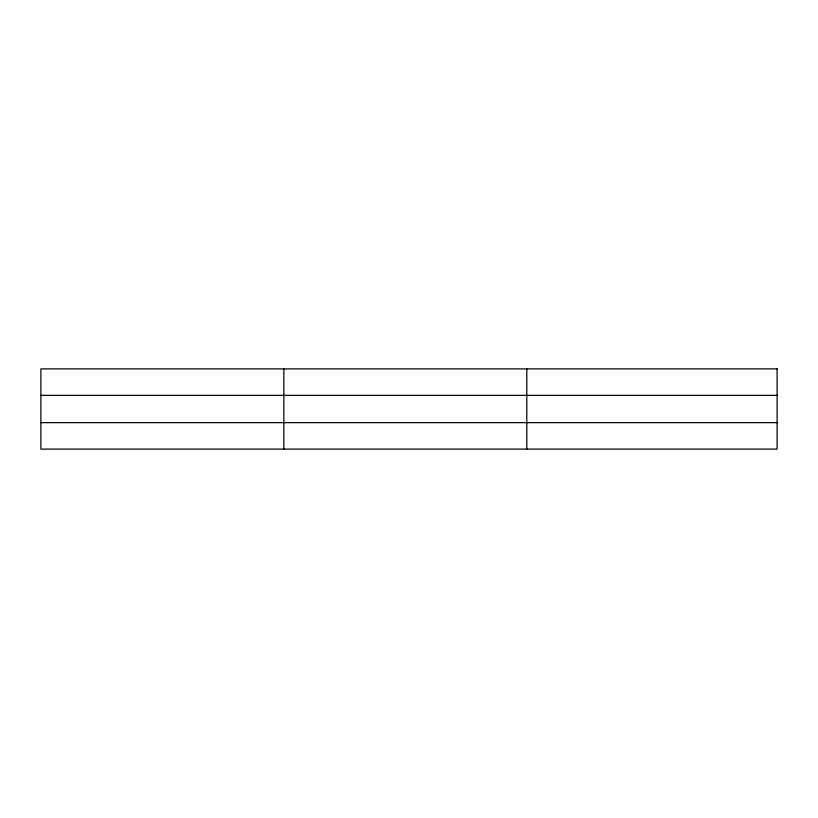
<?xml version="1.0" encoding="UTF-8"?>
<svg xmlns="http://www.w3.org/2000/svg" width="818" height="818" viewBox="0 0 818 818"><rect width="100%" height="100%" fill="white"/><g stroke="black" fill="none" stroke-linecap="round" stroke-linejoin="round"><path stroke-width="1.23" d="M283.846 368.887L283.846 449.113M526.792 368.887L526.792 449.113M40.9 395.36L777.1 395.36M40.9 422.64L777.1 422.64M777.1 368.887L777.1 449.113L40.9 449.113L40.9 368.887L777.1 368.887"/></g></svg>
